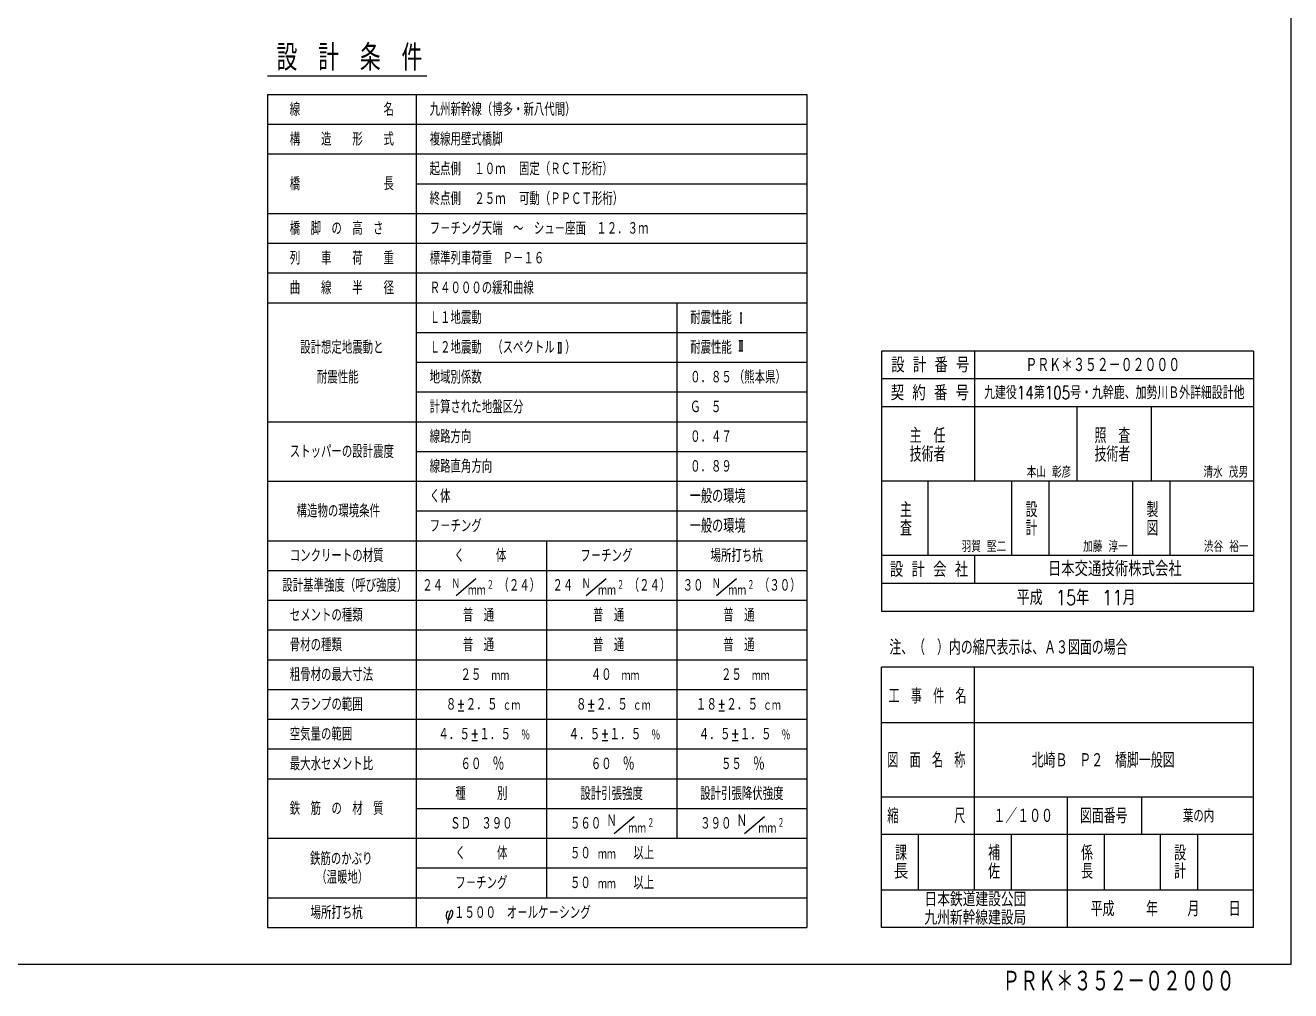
# Model space of a CAD drawing. Extents: x -39050 to 40050, y -28401 to 28401.
# Drawn here: x 6043 to 40050, y -28401 to -2439 of the extents above; entities that cross this region are included whole.
import ezdxf
from ezdxf.enums import TextEntityAlignment as Align

# ---------------------------------------------------------------- set-up
doc = ezdxf.new("R2010")
doc.units = 0
doc.header["$LTSCALE"] = 0.2
doc.header["$MEASUREMENT"] = 0
doc.layers.add('LAYER0011', color=7, linetype='Continuous')
doc.layers.add('LAYER0015', color=7, linetype='Continuous')
doc.styles.get("Standard").update_dxf_attribs({"font": 'romans.shx', "width": 0.8, "bigfont": 'bigfont.shx'})

# ---------------------------------------------------------------- blocks, each defined once
blk = doc.blocks.new('GROUP_1')
at = {"layer": 'LAYER0015', "color": 1, "linetype": 'Continuous'}
for p, q in [((40050, 27700), (40050, -27700)), ((40050, -27700), (-39050, -27700))]:
    blk.add_line(p, q, dxfattribs=at)

msp = doc.modelspace()

# ---------------------------------------------------------------- linework, layer by layer
at = {"layer": 'LAYER0011', "color": 4, "linetype": 'Continuous'}
for p, q in [((12550, -3800), (16830, -3800)), ((12550, -4300), (27050, -4300)), ((12550, -4300), (12550, -26700)), ((27050, -4300), (27050, -26700)), ((12550, -26700), (27050, -26700))]:
    msp.add_line(p, q, dxfattribs=at)
at = {"layer": 'LAYER0011', "color": 7, "linetype": 'Continuous'}
for p, q in [((16550, -4300), (16550, -26700)), ((12550, -5100), (27050, -5100)), ((12550, -5900), (27050, -5900)), ((16550, -6700), (27050, -6700)), ((12550, -7500), (27050, -7500)), ((12550, -8300), (27050, -8300)), ((12550, -9100), (27050, -9100)), ((12550, -9900), (27050, -9900)), ((23550, -9900), (23550, -24300)), ((16550, -10700), (27050, -10700)), ((16550, -11500), (27050, -11500)), ((16550, -12300), (27050, -12300)), ((12550, -13100), (27050, -13100)), ((16550, -13900), (27050, -13900)), ((12550, -14700), (27050, -14700)), ((16550, -15500), (27050, -15500)), ((12550, -16300), (27050, -16300)), ((20050, -16300), (20050, -25900)), ((12550, -17100), (27050, -17100)), ((12550, -17900), (27050, -17900)), ((12550, -18700), (27050, -18700)), ((12550, -19500), (27050, -19500)), ((12550, -20300), (27050, -20300)), ((12550, -21100), (27050, -21100)), ((12550, -21900), (27050, -21900)), ((12550, -22700), (27050, -22700)), ((16550, -23500), (27050, -23500)), ((12550, -24300), (27050, -24300)), ((16550, -25100), (27050, -25100)), ((12550, -25900), (27050, -25900))]:
    msp.add_line(p, q, dxfattribs=at)
at = {"layer": 'LAYER0011', "color": 6, "linetype": 'Continuous'}
for p, q in [((25252, -10170), (25302, -10170)), ((25277, -10170), (25277, -10445)), ((25252, -10445), (25302, -10445)), ((20350, -10970), (20455, -10970)), ((20374, -10970), (20374, -11245)), ((20432, -10970), (20432, -11245)), ((25220, -10920), (25325, -10920)), ((25220, -11195), (25325, -11195)), ((25244, -10920), (25244, -11195)), ((25302, -10920), (25302, -11195)), ((20350, -11245), (20455, -11245)), ((18155, -17328), (17618, -17782)), ((21655, -17328), (21118, -17782)), ((25155, -17328), (24618, -17782)), ((22408, -23728), (21872, -24182)), ((25908, -23728), (25372, -24182))]:
    msp.add_line(p, q, dxfattribs=at)
at = {"layer": 'LAYER0015', "color": 4, "linetype": 'Continuous'}
for p, q in [((29050, -11200), (29050, -18200)), ((39050, -11200), (29050, -11200)), ((39050, -11200), (39050, -18200)), ((39050, -18200), (29050, -18200)), ((39050, -19700), (29050, -19700)), ((29050, -26700), (29050, -19700)), ((39050, -26700), (39050, -19700)), ((39050, -26700), (29050, -26700))]:
    msp.add_line(p, q, dxfattribs=at)
at = {"layer": 'LAYER0015', "color": 7, "linetype": 'Continuous'}
for p, q in [((31550, -11200), (31550, -14700)), ((39050, -11950), (29050, -11950)), ((39050, -12700), (29050, -12700)), ((34300, -12700), (34300, -14700)), ((36300, -12700), (36300, -14700)), ((39050, -14700), (29050, -14700)), ((30300, -14700), (30300, -16700)), ((30300, -14700), (30300, -16700)), ((32550, -14700), (32550, -16700)), ((32550, -14700), (32550, -16700)), ((33550, -14700), (33550, -16700)), ((33550, -14700), (33550, -16700)), ((35800, -14700), (35800, -16700)), ((35800, -14700), (35800, -16700)), ((36800, -14700), (36800, -16700)), ((36800, -14700), (36800, -16700)), ((39050, -16700), (29050, -16700)), ((31550, -16700), (31550, -17450)), ((39050, -17450), (29050, -17450)), ((31550, -24200), (31550, -19700)), ((39050, -21200), (29050, -21200)), ((39050, -23200), (29050, -23200)), ((34050, -24200), (34050, -23200)), ((36050, -24200), (36050, -23200)), ((39050, -24200), (29050, -24200)), ((30050, -25700), (30050, -24200)), ((31550, -25700), (31550, -24200)), ((32550, -25700), (32550, -24200)), ((34050, -26700), (34050, -24200)), ((35050, -25700), (35050, -24200)), ((36550, -25700), (36550, -24200)), ((37550, -25700), (37550, -24200)), ((39050, -25700), (29050, -25700))]:
    msp.add_line(p, q, dxfattribs=at)

# ---------------------------------------------------------------- block references
at = {"linetype": 'Continuous'}
msp.add_blockref('GROUP_1', (0, 0), dxfattribs=at)

# ---------------------------------------------------------------- texts
at = {"layer": 'LAYER0011', "color": 4, "width": 0.688525}
msp.add_text('設\u3000計\u3000条\u3000件', height=700, dxfattribs=at).set_placement((12794, -3660), (16714, -3660), align=Align.FIT)
at = {"layer": 'LAYER0011', "color": 6}
for s, height, width, p, p2 in [('線\u3000\u3000\u3000\u3000\u3000\u3000\u3000\u3000名', 350, 0.685714, (13150, -4875), (15950, -4875)), ('九州新幹線（博多・新八代間）', 350, 0.7, (16910, -4875), (20830, -4875)), ('構\u3000\u3000造\u3000\u3000形\u3000\u3000式', 350, 0.681818, (13150, -5675), (15950, -5675)), ('複線用壁式橋脚', 350, 0.688525, (16910, -5675), (18870, -5675)), ('起点側', 350, 0.72, (16910, -6475), (17750, -6475)), ('固定（ＲＣＴ形桁）', 350, 0.72, (19310, -6475), (21830, -6475)), ('１０ｍ', 350, 0.734694, (18110, -6475), (18950, -6475)), ('橋\u3000\u3000\u3000\u3000\u3000\u3000\u3000\u3000長', 350, 0.681818, (13150, -6875), (15950, -6875)), ('終点側', 350, 0.72, (16910, -7275), (17750, -7275)), ('２５ｍ', 350, 0.734694, (18110, -7275), (18950, -7275)), ('可動（ＰＰＣＴ形桁）', 350, 0.714286, (19310, -7275), (22110, -7275)), ('橋\u3000脚\u3000の\u3000高\u3000さ', 350, 0.692308, (13150, -8075), (15670, -8075)), ('フ－チング天端\u3000～\u3000シュ－座面\u3000１２．３ｍ', 350, 0.675603, (16910, -8075), (22790, -8075)), ('列\u3000\u3000車\u3000\u3000荷\u3000\u3000重', 350, 0.681818, (13150, -8875), (15950, -8875)), ('標準列車荷重\u3000Ｐ－１６', 350, 0.6875, (16910, -8875), (19990, -8875)), ('曲\u3000\u3000線\u3000\u3000半\u3000\u3000径', 350, 0.681818, (13150, -9675), (15950, -9675)), ('Ｒ４０００の緩和曲線', 350, 0.681818, (16910, -9675), (19710, -9675)), ('Ｌ１地震動', 350, 0.697674, (16910, -10475), (18310, -10475)), ('耐震性能', 350, 0.705882, (23910, -10475), (25030, -10475)), ('設計想定地震動と', 350, 0.695652, (13431, -11275), (15671, -11275)), ('耐震性能', 350, 0.705882, (23910, -11275), (25030, -11275)), ('耐震性能', 350, 0.705882, (13880, -12075), (15000, -12075)), ('地域別係数', 350, 0.697674, (16910, -12075), (18310, -12075)), ('０．８５', 350, 0.727273, (23910, -12075), (25030, -12075)), ('（熊本県）', 350, 0.769231, (25084, -12075), (26484, -12075)), ('計算された地盤区分', 350, 0.683544, (16910, -12875), (19430, -12875)), ('Ｇ\u3000５', 350, 0.75, (23910, -12875), (24750, -12875)), ('線路方向', 350, 0.716418, (16910, -13675), (18030, -13675)), ('０．４７', 350, 0.727273, (23910, -13675), (25030, -13675)), ('ストッパーの設計震度', 350, 0.681818, (13150, -14075), (15950, -14075)), ('線路直角方向', 350, 0.699029, (16910, -14475), (18590, -14475)), ('０．８９', 350, 0.727273, (23910, -14475), (25030, -14475)), ('く体', 350, 0.75, (16910, -15275), (17470, -15275)), ('一般の環境', 375, 0.697674, (23900, -15287), (25400, -15287)), ('構造物の環境条件', 350, 0.685714, (13335, -15675), (15575, -15675)), ('フ－チング', 350, 0.697674, (16910, -16075), (18310, -16075)), ('一般の環境', 375, 0.697674, (23900, -16087), (25400, -16087)), ('コンクリートの材質', 350, 0.683544, (13150, -16875), (15670, -16875)), ('く\u3000\u3000\u3000体', 350, 0.697674, (17570, -16875), (18970, -16875)), ('フ－チング', 350, 0.697674, (20959, -16875), (22359, -16875)), ('場所打ち杭', 350, 0.697674, (24459, -16875), (25859, -16875)), ('設計基準強度（呼び強度）', 350, 0.705882, (12950, -17675), (16310, -17675)), ('２４', 350, 0.8, (16710, -17675), (17270, -17675)), ('Ｎ', 300, 0.923077, (17493, -17603), (17733, -17603)), ('（２４）', 350, 0.8, (18759, -17675), (19879, -17675)), ('２４', 350, 0.8, (20210, -17675), (20770, -17675)), ('Ｎ', 300, 0.923077, (20993, -17603), (21233, -17603)), ('（２４）', 350, 0.8, (22259, -17675), (23379, -17675)), ('３０', 350, 0.827586, (23710, -17675), (24270, -17675)), ('Ｎ', 300, 0.923077, (24493, -17603), (24733, -17603)), ('（３０）', 350, 0.8, (25759, -17675), (26879, -17675)), ('ｍｍ', 300, 0.774194, (17936, -17782), (18416, -17782)), ('ｍｍ', 300, 0.774194, (21436, -17782), (21916, -17782)), ('ｍｍ', 300, 0.774194, (24936, -17782), (25416, -17782)), ('セメントの種類', 350, 0.688525, (13150, -18475), (15110, -18475)), ('普\u3000通', 350, 0.72, (17800, -18475), (18640, -18475)), ('普\u3000通', 350, 0.72, (21300, -18475), (22140, -18475)), ('普\u3000通', 350, 0.72, (24800, -18475), (25640, -18475)), ('骨材の種類', 350, 0.697674, (13150, -19275), (14550, -19275)), ('普\u3000通', 350, 0.72, (17800, -19275), (18640, -19275)), ('普\u3000通', 350, 0.72, (21300, -19275), (22140, -19275)), ('普\u3000通', 350, 0.72, (24800, -19275), (25640, -19275)), ('粗骨材の最大寸法', 350, 0.685714, (13150, -20075), (15390, -20075)), ('２５', 350, 0.8, (17740, -20075), (18300, -20075)), ('ｍｍ', 300, 0.774194, (18568, -20075), (19048, -20075)), ('４０', 350, 0.827586, (21240, -20075), (21800, -20075)), ('ｍｍ', 300, 0.774194, (22068, -20075), (22548, -20075)), ('２５', 350, 0.8, (24740, -20075), (25300, -20075)), ('ｍｍ', 300, 0.774194, (25568, -20075), (26048, -20075)), ('スランプの範囲', 350, 0.694215, (13150, -20875), (15110, -20875)), ('８±２．５', 350, 0.714286, (17340, -20875), (18740, -20875)), ('ｃｍ', 300, 0.774194, (18868, -20875), (19348, -20875)), ('８±２．５', 350, 0.714286, (20840, -20875), (22240, -20875)), ('ｃｍ', 300, 0.774194, (22368, -20875), (22848, -20875)), ('１８±２．５', 350, 0.705882, (24060, -20875), (25740, -20875)), ('ｃｍ', 300, 0.774194, (25868, -20875), (26348, -20875)), ('空気量の範囲', 350, 0.699029, (13150, -21675), (14830, -21675)), ('４．５±１．５', 350, 0.7, (17140, -21675), (19100, -21675)), ('％', 300, 0.923077, (19368, -21675), (19608, -21675)), ('４．５±１．５', 350, 0.7, (20640, -21675), (22600, -21675)), ('％', 300, 0.923077, (22868, -21675), (23108, -21675)), ('４．５±１．５', 350, 0.7, (24140, -21675), (26100, -21675)), ('％', 300, 0.923077, (26368, -21675), (26608, -21675)), ('最大水セメント比', 350, 0.685714, (13150, -22475), (15390, -22475)), ('％', 400, 0.923077, (18598, -22500), (18918, -22500)), ('％', 400, 0.923077, (22098, -22500), (22418, -22500)), ('％', 400, 0.923077, (25598, -22500), (25918, -22500)), ('６０', 350, 0.827586, (17740, -22475), (18300, -22475)), ('６０', 350, 0.827586, (21240, -22475), (21800, -22475)), ('５５', 350, 0.8, (24740, -22475), (25300, -22475)), ('種\u3000\u3000\u3000別', 350, 0.705882, (17600, -23275), (19000, -23275)), ('設計引張強度', 350, 0.692308, (20960, -23275), (22640, -23275)), ('設計引張降伏強度', 350, 0.685714, (24180, -23275), (26420, -23275)), ('鉄\u3000筋\u3000の\u3000材\u3000質', 350, 0.683544, (13150, -23675), (15670, -23675)), ('ＳＤ\u3000３９０', 350, 0.712871, (17460, -24075), (19140, -24075)), ('５６０', 350, 0.765957, (20681, -24075), (21521, -24075)), ('Ｎ', 350, 0.923077, (21660, -24003), (21940, -24003)), ('３９０', 350, 0.765957, (24181, -24075), (25021, -24075)), ('Ｎ', 350, 0.923077, (25160, -24003), (25440, -24003)), ('ｍｍ', 300, 0.774194, (22246, -24182), (22726, -24182)), ('ｍｍ', 300, 0.774194, (25746, -24182), (26226, -24182)), ('鉄筋のかぶり', 350, 0.712871, (13694, -25025), (15374, -25025)), ('く\u3000\u3000\u3000体', 350, 0.697674, (17600, -24875), (19000, -24875)), ('５０', 350, 0.827586, (20681, -24875), (21241, -24875)), ('ｍｍ', 300, 0.774194, (21433, -24875), (21913, -24875)), ('以上', 350, 0.75, (22386, -24874), (22946, -24874)), ('（温暖地）', 350, 0.769231, (13861, -25525), (15261, -25525)), ('フ－チング', 350, 0.697674, (17600, -25675), (19000, -25675)), ('５０', 350, 0.827586, (20681, -25675), (21241, -25675)), ('ｍｍ', 300, 0.774194, (21433, -25675), (21913, -25675)), ('以上', 350, 0.75, (22386, -25674), (22946, -25674)), ('場所打ち杭', 350, 0.697674, (13709, -26475), (15109, -26475)), ('φ１５００\u3000オ－ルケ－シング', 350, 0.677419, (17320, -26475), (21240, -26475))]:
    msp.add_text(s, height=height, dxfattribs=dict(at, width=width)).set_placement(p, p2, align=Align.FIT)
at = {"layer": 'LAYER0011', "color": 6, "width": 0.7}
msp.add_text('Ｌ２地震動\u3000（スペクトル\u3000）', height=350, rotation=360, dxfattribs=at).set_placement((16910, -11275), (20830, -11275), align=Align.FIT)
at = {"layer": 'LAYER0011', "color": 6}
for p, p2 in [((18449, -17615), (18633, -17615)), ((21949, -17615), (22133, -17615)), ((25449, -17615), (25633, -17615)), ((22759, -24015), (22943, -24015)), ((26259, -24015), (26443, -24015))]:
    msp.add_text('２', height=230, dxfattribs=at).set_placement(p, p2, align=Align.FIT)
at = {"layer": 'LAYER0015', "color": 6}
for s, height, width, p, p2 in [('設 計 番 号', 400, 0.828947, (29317, -11775), (31417, -11775)), ('ＰＲＫ＊３５２－０２０００', 400, 0.687225, (32921, -11775), (37081, -11775)), ('契 約 番 号', 400, 0.828947, (29302, -12525), (31402, -12525)), ('九建役14第105号・九幹鹿、加勢川Ｂ外詳細設計他', 350, 0.701872, (31811, -12493), (38811, -12493)), ('主\u3000任', 400, 0.72, (29811, -13675), (30771, -13675)), ('照\u3000査', 400, 0.72, (34778, -13675), (35738, -13675)), ('技術者', 400, 0.72, (29811, -14175), (30771, -14175)), ('技術者', 400, 0.72, (34778, -14175), (35738, -14175)), ('本山 彰彦', 300, 0.779221, (32955, -14604), (34155, -14604)), ('清水 茂男', 300, 0.789474, (37705, -14604), (38905, -14604)), ('主', 400, 0.857143, (29550, -15669), (29870, -15669)), ('設', 400, 0.857143, (32925, -15669), (33245, -15669)), ('製', 400, 0.857143, (36175, -15669), (36495, -15669)), ('査', 400, 0.857143, (29550, -16162), (29870, -16162)), ('計', 400, 0.857143, (32925, -16162), (33245, -16162)), ('図', 400, 0.923077, (36175, -16162), (36495, -16162)), ('羽賀 堅二', 300, 0.779221, (31205, -16604), (32405, -16604)), ('加藤 淳一', 300, 0.779221, (34472, -16604), (35672, -16604)), ('渋谷 裕一', 300, 0.779221, (37717, -16604), (38917, -16604)), ('設 計 会 社', 400, 0.828947, (29280, -17275), (31380, -17275)), ('日本交通技術株式会社', 400, 0.767045, (33523, -17255), (37123, -17255)), ('平成\u300015年\u300011月', 400, 0.754039, (32684, -18029), (35884, -18029)), ('注、（\u3000）内の縮尺表示は、Ａ３図面の場合', 400, 0.674157, (29264, -19369), (35664, -19369)), ('工\u3000事\u3000件\u3000名', 400, 0.650826, (29240, -20678), (31340, -20678)), ('図\u3000面\u3000名\u3000称', 400, 0.645492, (29207, -22404), (31307, -22404)), ('北崎Ｂ\u3000Ｐ２\u3000橋脚一般図', 400, 0.682464, (33090, -22404), (36930, -22404)), ('縮\u3000\u3000\u3000\u3000\u3000尺', 400, 0.645492, (29207, -23900), (31307, -23900)), ('１／１００', 400, 0.722892, (32061, -23900), (33661, -23900)), ('図面番号', 400, 0.705882, (34386, -23900), (35666, -23900)), ('葉の内', 350, 0.734694, (37154, -23875), (37994, -23875)), ('課', 400, 0.857143, (29418, -24897), (29738, -24897)), ('補', 400, 0.857143, (31918, -24897), (32238, -24897)), ('係', 400, 0.857143, (34418, -24897), (34738, -24897)), ('設', 400, 0.857143, (36918, -24897), (37238, -24897)), ('長', 400, 1.071429, (29378, -25391), (29778, -25391)), ('佐', 400, 0.857143, (31918, -25391), (32238, -25391)), ('長', 400, 0.857143, (34418, -25391), (34738, -25391)), ('計', 400, 0.857143, (36918, -25391), (37238, -25391)), ('日本鉄道建設公団', 380, 0.776978, (30210, -26135), (32946, -26135)), ('平成', 400, 0.75, (34674, -26400), (35314, -26400)), ('年', 400, 0.857143, (36164, -26400), (36484, -26400)), ('九州新幹線建設局', 380, 0.771429, (30207, -26627), (32943, -26627))]:
    msp.add_text(s, height=height, dxfattribs=dict(at, width=width)).set_placement(p, p2, align=Align.FIT)
for s, p, p2 in [('月', (37274, -26400), (37594, -26400)), ('日', (38384, -26400), (38704, -26400))]:
    msp.add_text(s, height=400, dxfattribs=at).set_placement(p, p2, align=Align.FIT)
at = {"layer": 'LAYER0015', "color": 4, "width": 0.687225}
msp.add_text('ＰＲＫ＊３５２－０２０００', height=600, dxfattribs=at).set_placement((32300, -28450), (38540, -28450), align=Align.FIT)

doc.saveas('drawing.dxf')
